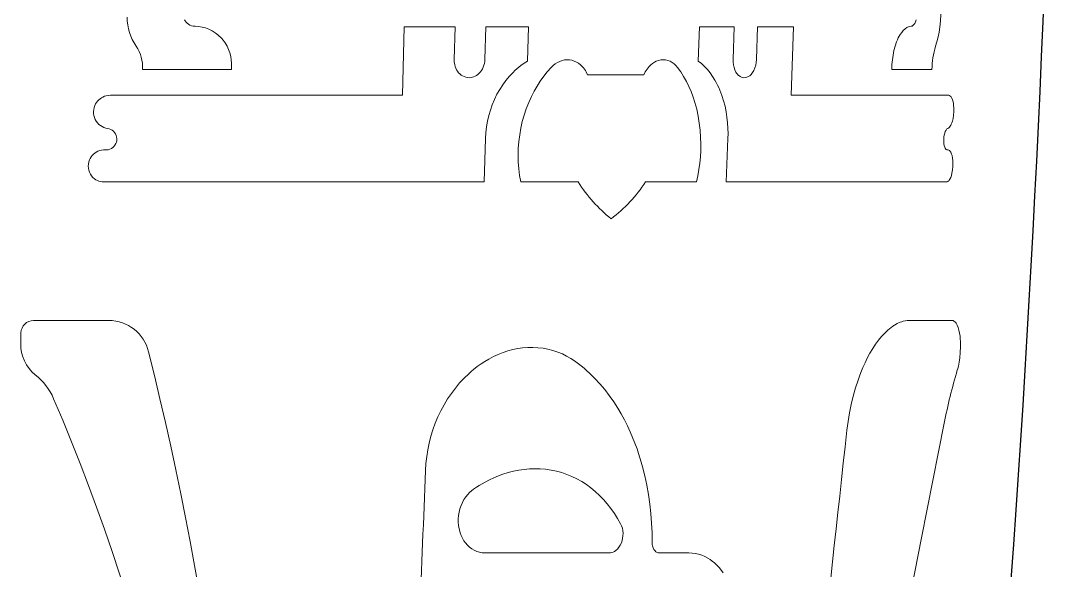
# Model space of a CAD drawing. Extents: x -234 to 800, y -95 to 506.
# Drawn here: x 635.3 to 658.99, y 118.06 to 130.6 of the extents above; entities that cross this region are included whole.
import ezdxf

# ---------------------------------------------------------------- set-up
doc = ezdxf.new("R2010")
doc.units = 0
doc.header["$LTSCALE"] = 7
doc.header["$MEASUREMENT"] = 0
doc.layers.add('3', color=3, linetype='CONTINUOUS', lineweight=30)
doc.layers.add('8', color=252, linetype='CONTINUOUS', lineweight=15)

msp = doc.modelspace()

# ---------------------------------------------------------------- linework, layer by layer
at = {"layer": '3'}
msp.add_arc((239.9912, 148.1247), 419, 353.02135, 0, dxfattribs=at)
at = {"layer": '8', "lineweight": 13, "ltscale": 0.039119}
msp.add_line((644.0116, 128.9044), (644.0502, 130.4686), dxfattribs=at)
at = {"layer": '8', "lineweight": 13, "ltscale": 0.028999}
msp.add_line((644.0502, 130.4686), (645.2101, 130.4686), dxfattribs=at)
at = {"layer": '8', "lineweight": 13, "ltscale": 0.018778}
msp.add_line((645.2101, 130.4686), (645.1909, 129.7178), dxfattribs=at)
at = {"layer": '8', "lineweight": 13, "ltscale": 0.018779}
msp.add_line((645.8893, 129.7178), (645.9093, 130.4686), dxfattribs=at)
at = {"layer": '8', "lineweight": 13, "ltscale": 0.024464}
msp.add_line((645.9093, 130.4686), (646.8878, 130.4686), dxfattribs=at)
at = {"layer": '8', "lineweight": 13, "ltscale": 0.019637}
msp.add_line((646.8878, 130.4686), (646.866, 129.6835), dxfattribs=at)
at = {"layer": '8', "lineweight": 13, "ltscale": 0.01964}
msp.add_line((650.7564, 129.6835), (650.7822, 130.4686), dxfattribs=at)
at = {"layer": '8', "lineweight": 13, "ltscale": 0.01991}
msp.add_line((650.7822, 130.4686), (651.5786, 130.4686), dxfattribs=at)
at = {"layer": '8', "lineweight": 13, "ltscale": 0.018783}
for p, q in [((651.5786, 130.4686), (651.5532, 129.7178)), ((652.085, 129.7178), (652.111, 130.4686))]:
    msp.add_line(p, q, dxfattribs=at)
at = {"layer": '8', "lineweight": 13, "ltscale": 0.020533}
msp.add_line((652.111, 130.4686), (652.9323, 130.4686), dxfattribs=at)
at = {"layer": '8', "lineweight": 13, "ltscale": 0.039133}
msp.add_line((652.9323, 130.4686), (652.8753, 128.9044), dxfattribs=at)
at = {"layer": '8', "lineweight": 13, "ltscale": 0.050662}
msp.add_line((640.1086, 129.4935), (638.0821, 129.4935), dxfattribs=at)
at = {"layer": '8', "lineweight": 13, "ltscale": 0.016197}
msp.add_line((648.2345, 129.3722), (648.8824, 129.3722), dxfattribs=at)
at = {"layer": '8', "lineweight": 13, "ltscale": 0.01576}
msp.add_line((648.8824, 129.3722), (649.5128, 129.3722), dxfattribs=at)
at = {"layer": '8', "lineweight": 13, "ltscale": 0.022868}
msp.add_line((656.0873, 129.4935), (655.1726, 129.4935), dxfattribs=at)
at = {"layer": '8', "lineweight": 13, "ltscale": 0.166573}
msp.add_line((637.3486, 128.9044), (644.0116, 128.9044), dxfattribs=at)
at = {"layer": '8', "lineweight": 13, "ltscale": 0.089721}
msp.add_line((652.8753, 128.9044), (656.4641, 128.9044), dxfattribs=at)
at = {"layer": '8', "lineweight": 13, "ltscale": 0.024824}
msp.add_line((645.9059, 127.9155), (645.8755, 126.923), dxfattribs=at)
at = {"layer": '8', "lineweight": 13, "ltscale": 0.024831}
msp.add_line((651.3959, 126.923), (651.4345, 127.9155), dxfattribs=at)
at = {"layer": '8', "lineweight": 13, "ltscale": 0.216887}
msp.add_line((645.8755, 126.923), (637.2, 126.923), dxfattribs=at)
at = {"layer": '8', "lineweight": 13, "ltscale": 0.032691}
msp.add_line((648.017, 126.923), (646.7093, 126.923), dxfattribs=at)
at = {"layer": '8', "lineweight": 13, "ltscale": 0.029012}
msp.add_line((650.7175, 126.923), (649.557, 126.923), dxfattribs=at)
at = {"layer": '8', "lineweight": 13, "ltscale": 0.125527}
msp.add_line((656.417, 126.923), (651.3959, 126.923), dxfattribs=at)
at = {"layer": '8', "lineweight": 13, "ltscale": 0.042923}
msp.add_line((635.5952, 123.7607), (637.3121, 123.7607), dxfattribs=at)
at = {"layer": '8', "lineweight": 13, "ltscale": 0.024461}
msp.add_line((655.5687, 123.7607), (656.5472, 123.7607), dxfattribs=at)
at = {"layer": '8', "lineweight": 13, "ltscale": 0.00628}
msp.add_line((635.3041, 123.2284), (635.3085, 123.4795), dxfattribs=at)
at = {"layer": '8', "lineweight": 13, "ltscale": 0.070923}
msp.add_line((648.7256, 118.4547), (645.8887, 118.4547), dxfattribs=at)
at = {"layer": '8', "lineweight": 13, "ltscale": 0.016838}
msp.add_line((649.8666, 118.4547), (650.5401, 118.4547), dxfattribs=at)
at = {"layer": '8', "lineweight": 13}
for points in [[(655.9475, 131.8644), (655.9831, 131.8429), (656.0172, 131.8153), (656.0497, 131.7816), (656.0805, 131.7424), (656.0999, 131.7133), (656.1184, 131.6821), (656.1527, 131.6135), (656.1831, 131.5378), (656.2077, 131.4625), (656.2291, 131.3826), (656.2471, 131.2988), (656.2585, 131.2336), (656.2681, 131.1668), (656.2818, 131.0294), (656.2884, 130.8884), (656.288, 130.7457), (656.2807, 130.6028), (656.2667, 130.4614), (656.25, 130.3467), (656.2286, 130.2346), (656.2026, 130.1265), (656.1722, 130.0236)], [(637.9357, 130.0236), (637.8888, 130.0973), (637.8475, 130.1745), (637.8121, 130.2546), (637.7826, 130.3374), (637.7594, 130.4223), (637.7426, 130.5088), (637.7322, 130.5964), (637.7283, 130.6847)], [(639.0352, 130.6276), (639.053, 130.599), (639.0739, 130.5728), (639.0976, 130.5494), (639.1292, 130.5253), (639.1641, 130.5058), (639.2012, 130.4913), (639.2396, 130.4822), (639.2786, 130.4788)], [(655.6141, 130.4788), (655.6335, 130.4827), (655.6526, 130.4929), (655.6706, 130.5087), (655.6826, 130.523), (655.6938, 130.5396), (655.7138, 130.5787), (655.73, 130.6238)], [(639.2786, 130.4788), (639.3597, 130.4735), (639.4399, 130.4603), (639.5184, 130.4394), (639.5945, 130.4109), (639.6675, 130.3751), (639.7368, 130.3322), (639.8017, 130.2826), (639.8326, 130.2553), (639.8621, 130.2264), (639.8903, 130.1961), (639.9171, 130.1643), (639.966, 130.097), (640.0085, 130.0251), (640.0441, 129.9491), (640.0727, 129.8699), (640.0939, 129.7882), (640.1062, 129.7154), (640.1128, 129.6417), (640.1136, 129.5675), (640.1086, 129.4935)], [(655.1726, 129.4935), (655.1754, 129.6034), (655.1845, 129.713), (655.1997, 129.8211), (655.2211, 129.9264), (655.2483, 130.0273), (655.2814, 130.1222), (655.3002, 130.1676), (655.3203, 130.2108), (655.3412, 130.2506), (655.3632, 130.288), (655.3979, 130.3384), (655.4348, 130.3823), (655.4734, 130.4187), (655.5134, 130.447), (655.5338, 130.458), (655.5544, 130.4667), (655.5843, 130.4752), (655.6141, 130.4788)], [(645.1909, 129.7178), (645.1929, 129.66), (645.2018, 129.6029), (645.2129, 129.5618), (645.2276, 129.5223), (645.246, 129.4849), (645.2675, 129.4504), (645.2921, 129.4186), (645.3196, 129.3901), (645.3491, 129.3656), (645.3808, 129.3448), (645.4146, 129.3282), (645.4568, 129.3138), (645.5004, 129.3059), (645.5445, 129.3046), (645.5885, 129.31), (645.6317, 129.322), (645.667, 129.3369), (645.7007, 129.356), (645.7324, 129.3791), (645.7624, 129.4065), (645.7899, 129.4374), (645.8144, 129.4713), (645.8359, 129.5082), (645.8539, 129.5474), (645.8684, 129.5886), (645.8792, 129.6309), (645.8862, 129.6742), (645.8893, 129.7178)], [(646.866, 129.6835), (646.7884, 129.6347), (646.7129, 129.581), (646.6669, 129.545), (646.6218, 129.5073), (646.5769, 129.4671), (646.5332, 129.4252), (646.45, 129.3373), (646.3717, 129.2433), (646.2987, 129.1438), (646.2297, 129.0366), (646.1667, 128.9246), (646.1101, 128.8082), (646.0599, 128.6879), (646.0166, 128.5644), (645.9801, 128.438), (645.9507, 128.3094), (645.9285, 128.1791), (645.9135, 128.0476), (645.9059, 127.9155)], [(647.4007, 129.5373), (647.4456, 129.581), (647.4937, 129.6192), (647.5445, 129.6515), (647.5977, 129.6774), (647.6526, 129.6966), (647.7087, 129.7087), (647.7652, 129.7136), (647.8208, 129.7113), (647.8756, 129.7018), (647.9289, 129.6854), (647.9803, 129.6621), (648.0292, 129.6324), (648.0751, 129.5965), (648.1175, 129.5551), (648.1405, 129.5285), (648.1622, 129.5002), (648.1826, 129.4701), (648.2015, 129.4386), (648.2345, 129.3722)], [(649.5128, 129.3722), (649.5486, 129.4396), (649.59, 129.5017), (649.6126, 129.5305), (649.6365, 129.5576), (649.6744, 129.5948), (649.7146, 129.6275), (649.7568, 129.6554), (649.8006, 129.6782), (649.8526, 129.6977), (649.9055, 129.7096), (649.9589, 129.7137), (650.012, 129.71), (650.0641, 129.6984), (650.1138, 129.6796), (650.1612, 129.6536), (650.206, 129.6208), (650.2475, 129.5819), (650.2854, 129.5373)], [(651.4345, 127.9155), (651.4366, 128.0293), (651.4344, 128.143), (651.4265, 128.2728), (651.4127, 128.4013), (651.3931, 128.5281), (651.3677, 128.6525), (651.3365, 128.7741), (651.2969, 128.8996), (651.2508, 129.0206), (651.2252, 129.0794), (651.198, 129.1368), (651.1694, 129.1924), (651.1392, 129.2465), (651.0853, 129.3332), (651.0273, 129.4148), (650.9652, 129.4911), (650.8992, 129.5615), (650.8295, 129.6258), (650.7564, 129.6835)], [(651.5532, 129.7178), (651.554, 129.6579), (651.5605, 129.5989), (651.5736, 129.5388), (651.593, 129.4825), (651.6177, 129.4327), (651.6321, 129.41), (651.6477, 129.3891), (651.6787, 129.3567), (651.6954, 129.3431), (651.7129, 129.3315), (651.7402, 129.3177), (651.7687, 129.3087), (651.7977, 129.3046), (651.827, 129.3055), (651.8626, 129.3135), (651.8973, 129.3288), (651.9301, 129.3506), (651.9606, 129.3785), (651.9777, 129.398), (651.9937, 129.4194), (652.0099, 129.4444), (652.0245, 129.471), (652.049, 129.5276), (652.0673, 129.5886), (652.0794, 129.6526), (652.085, 129.7178)], [(646.7093, 126.923), (646.6829, 127.0737), (646.6641, 127.2262), (646.6528, 127.3801), (646.6491, 127.5347), (646.6531, 127.6896), (646.6647, 127.8441), (646.6839, 127.9979), (646.7105, 128.1504), (646.7446, 128.301), (646.786, 128.4493), (646.8345, 128.5947), (646.89, 128.7368), (646.9523, 128.875), (647.0145, 128.9964), (647.0821, 129.114), (647.1547, 129.2273), (647.2322, 129.3359), (647.3143, 129.4394), (647.4007, 129.5373)], [(650.2854, 129.5373), (650.3572, 129.4373), (650.424, 129.3317), (650.4857, 129.2209), (650.5423, 129.1055), (650.5936, 128.9857), (650.6397, 128.8621), (650.6804, 128.735), (650.7017, 128.6594), (650.7212, 128.5829), (650.7546, 128.4274), (650.7807, 128.2691), (650.7995, 128.1087), (650.811, 127.9466), (650.8152, 127.7836), (650.8129, 127.6388), (650.805, 127.494), (650.7914, 127.3495), (650.7723, 127.2059), (650.7477, 127.0636), (650.7175, 126.923)], [(637.2877, 128.1448), (637.2434, 128.1534), (637.2003, 128.1673), (637.1592, 128.1865), (637.1207, 128.2105), (637.0854, 128.239), (637.0536, 128.2721), (637.0259, 128.3093), (637.0028, 128.35), (636.9848, 128.3931), (636.9723, 128.4378), (636.9655, 128.4841), (636.9644, 128.5309), (636.9691, 128.5777), (636.9794, 128.6238), (636.9952, 128.6685), (637.0123, 128.7038), (637.0329, 128.737), (637.0566, 128.768), (637.0833, 128.7963), (637.1127, 128.822), (637.1443, 128.8445), (637.1777, 128.8635), (637.2127, 128.879), (637.2491, 128.891), (637.2986, 128.901), (637.3486, 128.9044)], [(656.4641, 128.9044), (656.4744, 128.9033), (656.4847, 128.9002), (656.4957, 128.8943), (656.5063, 128.8861), (656.525, 128.8642), (656.5423, 128.8335), (656.5569, 128.796), (656.5687, 128.753), (656.5757, 128.718), (656.5811, 128.6813), (656.5869, 128.6042), (656.5866, 128.5273), (656.5807, 128.4498), (656.5693, 128.3753), (656.5532, 128.3084), (656.5422, 128.2743), (656.5298, 128.2428), (656.5188, 128.2195), (656.5069, 128.1988), (656.4886, 128.1741), (656.469, 128.1557), (656.4488, 128.1448)], [(637.2341, 127.6557), (637.2669, 127.656), (637.2994, 127.6608), (637.3356, 127.6716), (637.3699, 127.688), (637.4014, 127.7095), (637.4292, 127.7357), (637.4529, 127.7659), (637.4719, 127.7996), (637.4854, 127.8359), (637.4933, 127.8737), (637.4952, 127.9121), (637.4912, 127.9504), (637.4814, 127.9872), (637.4659, 128.022), (637.4453, 128.0538), (637.4201, 128.0818), (637.391, 128.1054), (637.3586, 128.124), (637.3239, 128.1372), (637.2877, 128.1448)], [(656.4488, 128.1448), (656.4399, 128.1406), (656.4311, 128.1341), (656.4203, 128.1229), (656.4101, 128.1088), (656.3931, 128.0756), (656.3791, 128.0355), (656.3685, 127.9909), (656.3626, 127.954), (656.3589, 127.9162), (656.3574, 127.8784), (656.3581, 127.8411), (656.3622, 127.7952), (656.3698, 127.7533), (656.3812, 127.7157), (656.3911, 127.6937), (656.4025, 127.6761), (656.4153, 127.6635), (656.4292, 127.6565), (656.4434, 127.6557)], [(637.2, 126.923), (637.1619, 126.9251), (637.124, 126.9313), (637.0869, 126.9415), (637.0508, 126.9558), (637.0165, 126.9739), (636.9845, 126.9957), (636.9492, 127.0266), (636.9179, 127.0623), (636.8914, 127.1021), (636.8704, 127.1448), (636.8552, 127.1896), (636.8461, 127.2364), (636.8433, 127.2844), (636.8466, 127.3327), (636.8561, 127.3803), (636.8716, 127.426), (636.8888, 127.462), (636.9098, 127.4959), (636.9342, 127.5275), (636.9616, 127.5561), (636.9919, 127.5816), (637.0247, 127.6037), (637.0639, 127.6242), (637.105, 127.6398), (637.1474, 127.6503), (637.1906, 127.6556), (637.2341, 127.6557)], [(656.4434, 127.6557), (656.4581, 127.6558), (656.4726, 127.6515), (656.4865, 127.6428), (656.4964, 127.6336), (656.5058, 127.6223), (656.5171, 127.6046), (656.5272, 127.584), (656.5373, 127.5578), (656.5459, 127.5286), (656.5584, 127.4668), (656.5645, 127.4134), (656.5673, 127.3579), (656.5657, 127.2788), (656.5582, 127.2), (656.5448, 127.1252), (656.5314, 127.0744), (656.5151, 127.0284), (656.4952, 126.9873), (656.4831, 126.9681), (656.4702, 126.9519), (656.4593, 126.9412), (656.4481, 126.9328), (656.4326, 126.9255), (656.417, 126.923)], [(654.1478, 121.254), (654.1732, 121.453), (654.2056, 121.65), (654.2448, 121.8442), (654.2907, 122.0347), (654.3432, 122.2207), (654.402, 122.4011), (654.4338, 122.489), (654.467, 122.5751), (654.5135, 122.687), (654.5625, 122.7952), (654.6139, 122.8994), (654.6744, 123.0115), (654.7376, 123.1177), (654.8032, 123.2175), (654.8711, 123.3105), (654.9401, 123.3949), (655.0108, 123.4719), (655.083, 123.5407), (655.1562, 123.6009), (655.1931, 123.6277), (655.2301, 123.652), (655.2982, 123.6906), (655.3665, 123.721), (655.4007, 123.7331), (655.4347, 123.743), (655.4799, 123.7528), (655.5246, 123.7587), (655.5687, 123.7607)], [(656.5472, 123.7607), (656.569, 123.7576), (656.59, 123.7486), (656.6102, 123.7337), (656.6238, 123.7197), (656.6369, 123.703), (656.6505, 123.6815), (656.6632, 123.6572), (656.6848, 123.6036), (656.7029, 123.5419), (656.7174, 123.4735), (656.7283, 123.3995), (656.7342, 123.3413), (656.7381, 123.2812), (656.7404, 123.1573), (656.7353, 123.0316), (656.7231, 122.907), (656.7087, 122.811), (656.6899, 122.7188), (656.667, 122.6323)], [(644.5362, 120.3372), (644.5461, 120.4952), (644.5634, 120.6526), (644.5882, 120.8089), (644.6203, 120.9638), (644.6596, 121.1168), (644.7061, 121.2674), (644.7595, 121.4152), (644.8198, 121.5598), (644.8867, 121.7006), (644.9601, 121.8373), (645.0397, 121.9694), (645.1253, 122.0965), (645.2166, 122.2182), (645.3133, 122.334), (645.3636, 122.3897), (645.4152, 122.4437), (645.5206, 122.5455), (645.5749, 122.5939), (645.6303, 122.6405), (645.7153, 122.7071), (645.8024, 122.7695), (645.8915, 122.8275), (645.9823, 122.8811), (646.0881, 122.9368), (646.1957, 122.9862), (646.3048, 123.0292), (646.4152, 123.0658), (646.5266, 123.0957), (646.6386, 123.1187), (646.751, 123.1349), (646.8682, 123.1444), (646.9852, 123.1462), (647.1016, 123.1402), (647.2167, 123.1265), (647.3299, 123.1053), (647.4414, 123.0764), (647.5509, 123.0399), (647.658, 122.9961), (647.7539, 122.9494), (647.8472, 122.8968), (647.9377, 122.8385), (648.025, 122.7746)], [(648.025, 122.7746), (648.0898, 122.723), (648.1536, 122.6697), (648.2166, 122.6143), (648.2784, 122.5572), (648.3982, 122.4386), (648.5132, 122.3137), (648.6232, 122.1828), (648.7282, 122.0461), (648.8281, 121.9039), (648.9227, 121.7565), (648.9996, 121.6261), (649.0726, 121.4924), (649.1416, 121.3553), (649.2067, 121.2151), (649.2612, 121.0881), (649.3125, 120.9589), (649.3607, 120.8276), (649.3947, 120.7278), (649.4269, 120.6271), (649.4575, 120.525), (649.4863, 120.422), (649.5385, 120.2134), (649.5835, 120.0017), (649.6215, 119.7872), (649.6525, 119.5703), (649.6764, 119.3515), (649.6933, 119.1311), (649.7033, 118.9094), (649.7063, 118.6869)], [(656.3682, 121.416), (655.8519, 118.7981), (655.3301, 116.1574), (655.0129, 114.5379), (654.6982, 112.9112), (654.4987, 111.8652), (654.3012, 110.8166), (653.9697, 109.021), (653.8035, 108.1013), (653.6397, 107.18), (653.4851, 106.2959), (653.333, 105.4105), (653.0599, 103.7785), (652.9268, 102.9609), (652.796, 102.1425), (652.6045, 100.9133), (652.4186, 99.6824), (652.2384, 98.4501), (652.0642, 97.2165)], [(645.6324, 119.9093), (645.6969, 119.9524), (645.7621, 119.9936), (645.8275, 120.0326), (645.8936, 120.0696), (645.9944, 120.1216), (646.0964, 120.1691), (646.1995, 120.2119), (646.3036, 120.2499), (646.4235, 120.2874), (646.5442, 120.3184), (646.6654, 120.3429), (646.7867, 120.3606), (646.908, 120.3717), (647.029, 120.3759), (647.1494, 120.3732), (647.2749, 120.363), (647.3991, 120.3452), (647.5216, 120.3199), (647.6422, 120.287), (647.7606, 120.2467), (647.8765, 120.199), (647.9896, 120.1441), (648.0996, 120.0821), (648.2064, 120.0133), (648.3096, 119.9377), (648.409, 119.8557), (648.5046, 119.7674), (648.596, 119.6732), (648.6831, 119.5732), (648.766, 119.4676), (648.8442, 119.357), (648.9178, 119.2416), (648.9866, 119.1217)], [(645.8887, 118.4547), (645.8268, 118.4585), (645.7657, 118.4698), (645.7061, 118.4884), (645.6486, 118.5142), (645.5937, 118.5468), (645.5421, 118.5859), (645.4942, 118.6308), (645.4505, 118.6813), (645.4131, 118.7338), (645.3801, 118.7902), (645.3517, 118.85), (645.328, 118.9128), (645.3093, 118.978), (645.2975, 119.0337), (645.2893, 119.0904), (645.2846, 119.1478), (645.2834, 119.1911), (645.2842, 119.2345), (645.2906, 119.3117), (645.3033, 119.388), (645.322, 119.4629), (645.3468, 119.5357), (645.3773, 119.6056), (645.4133, 119.672), (645.4546, 119.7343), (645.5008, 119.7919), (645.542, 119.8351), (645.586, 119.8744), (645.6324, 119.9093)], [(648.9866, 119.1217), (649.0097, 119.0712), (649.0267, 119.016), (649.0372, 118.9581), (649.0412, 118.9031), (649.0396, 118.8476), (649.0327, 118.7925), (649.0205, 118.7385), (649.0031, 118.6866), (648.9784, 118.6334), (648.9482, 118.5849), (648.9311, 118.5628), (648.9127, 118.5423), (648.8938, 118.5242), (648.874, 118.5079), (648.8465, 118.4893), (648.8177, 118.4746), (648.7879, 118.4637), (648.7569, 118.457), (648.7256, 118.4547)], [(649.7063, 118.6869), (649.7083, 118.6498), (649.7141, 118.6135), (649.7272, 118.5701), (649.7364, 118.5492), (649.7473, 118.5298), (649.7588, 118.5134), (649.7716, 118.4987), (649.7929, 118.4801), (649.8164, 118.4661), (649.8413, 118.4576), (649.8666, 118.4547)], [(650.5401, 118.4547), (650.6156, 118.4514), (650.6901, 118.4414), (650.7634, 118.4248), (650.8353, 118.4016), (650.9053, 118.372), (650.9733, 118.3361), (651.0261, 118.3029), (651.0773, 118.266), (651.1268, 118.2254), (651.1627, 118.1926), (651.1975, 118.158), (651.2315, 118.1213), (651.2643, 118.0827), (651.3259, 118.0014)]]:
    msp.add_lwpolyline(points, dxfattribs=at)
for centre, radius, start, end in [((637.2401, 129.5466), 0.8436, 356.39609, 34.44106), ((657.9808, 129.4648), 1.8933, 162.83103, 179.13235), ((651.0134, 128.8423), 3.5579, 212.64094, 230.88383), ((646.6206, 128.8808), 3.5287, 307.5129, 326.3084), ((635.5964, 123.4727), 0.288, 90.23549, 178.64567), ((637.3112, 122.8275), 0.9335, 13.30221, 89.94742), ((636.184, 123.2105), 0.88, 178.83553, 231.40595), ((634.7573, 121.42), 1.4095, 23.09401, 51.47594), ((668.9136, 118.9823), 12.7791, 163.40364, 169.02146), ((2859.9194, -121.6009), 2219.0999, 173.7170506, 174.341084), ((-68.1557, 148.029), 713.2297, 357.508065, 357.7748795)]:
    msp.add_arc(centre, radius, start, end, dxfattribs=at)
for centre, major_axis, ratio, start_param, end_param in [((-1558.6671, -782.2363), (2193.3606, 915.9354), 0.1758935, 6.214695, 6.2564108), ((414.4944, 14.096), (220.3211, 110.545), 0.4420589, 6.1002852, 6.2562013)]:
    msp.add_ellipse(centre, major_axis=major_axis, ratio=ratio, start_param=start_param, end_param=end_param, dxfattribs=at)

doc.saveas('drawing.dxf')
